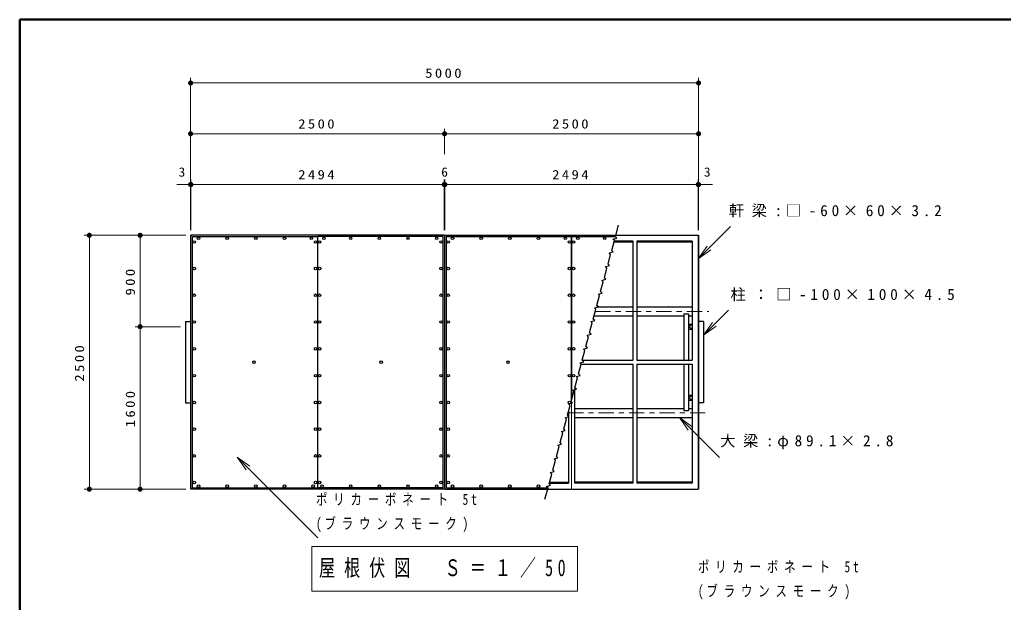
# Model space of a CAD drawing. Units: millimetres on the paper, scale 1:50. Extents: x -365 to 0, y -5 to 257.
# Drawn here: x -365 to -171.3, y 142.2 to 257 of the extents above; entities that cross this region are included whole.
import ezdxf
from ezdxf.enums import TextEntityAlignment as Align

# ---------------------------------------------------------------- set-up
doc = ezdxf.new("R2010")
doc.units = ezdxf.units.MM
doc.linetypes.add('USER2', pattern=[6, 3, -1, 1, -1])
doc.layers.add('LY_1', color=7, linetype='Continuous', lineweight=25)
doc.layers.add('LY_3', color=7, linetype='Continuous', lineweight=13)
doc.styles.add('ＭＳ ゴシック', font='')
doc.styles.get('ＭＳ ゴシック').set_extended_font_data('MS Gothic')

# ---------------------------------------------------------------- blocks, each defined once
blk = doc.blocks.new('open_arrow')
at = {"color": 0, "linetype": 'Continuous', "lineweight": -2}
blk.add_lwpolyline([(7.5, 1.25), (0, 0), (7.5, -1.25)], dxfattribs=at)
blk = doc.blocks.new('filled_dot')
at = {"color": 0, "linetype": 'Continuous', "lineweight": -2, "const_width": 1.25}
blk.add_lwpolyline([(-0.625, 0, 1), (0.625, 0, 1)], format="xyb", close=True, dxfattribs=at)

msp = doc.modelspace()

# ---------------------------------------------------------------- linework, layer by layer
at = {"layer": 'LY_1', "lineweight": 13}
for p, q in [((-331.345, 215.528), (-331.345, 245.528)), ((-331.345, 244.528), (-231.345, 244.528)), ((-231.345, 215.528), (-231.345, 245.528)), ((-331.345, 234.528), (-281.345, 234.528)), ((-281.345, 230.528), (-281.345, 235.528)), ((-281.345, 234.528), (-231.345, 234.528)), ((-331.285, 215.528), (-331.285, 225.528)), ((-281.405, 215.528), (-281.405, 225.528)), ((-281.285, 215.528), (-281.285, 225.528)), ((-231.405, 215.528), (-231.405, 225.528)), ((-334.061, 224.528), (-331.285, 224.528)), ((-331.285, 224.528), (-281.405, 224.528)), ((-281.405, 224.528), (-281.285, 224.528)), ((-281.285, 224.528), (-231.405, 224.528)), ((-231.405, 224.528), (-228.633, 224.528)), ((-231.405, 209.917), (-225.041, 216.281)), ((-332.285, 214.528), (-352.285, 214.528)), ((-351.285, 164.528), (-351.285, 214.528)), ((-341.285, 196.528), (-341.285, 214.528)), ((-330.985, 214.259), (-330.985, 164.796)), ((-306.395, 214.259), (-306.395, 164.796)), ((-306.295, 214.259), (-306.295, 164.796)), ((-281.705, 214.259), (-281.705, 164.796)), ((-280.985, 214.259), (-280.985, 164.796)), ((-256.395, 214.259), (-256.395, 181.877)), ((-256.295, 214.259), (-256.295, 182.25)), ((-230.345, 194.867), (-225.443, 199.77)), ((-333.345, 196.528), (-342.285, 196.528)), ((-341.285, 164.528), (-341.285, 196.528)), ((-235.126, 178.637), (-227.254, 170.765)), ((-322.168, 170.825), (-306.309, 154.966)), ((-332.285, 164.528), (-352.285, 164.528)), ((-307.495, 153.261), (-307.495, 144.461)), ((-255.195, 153.261), (-307.495, 153.261)), ((-255.195, 144.461), (-255.195, 153.261)), ((-307.495, 144.461), (-255.195, 144.461))]:
    msp.add_line(p, q, dxfattribs=at)
at = {"layer": 'LY_1'}
for p, q in [((-331.345, 214.528), (-331.345, 164.528)), ((-331.285, 214.528), (-331.285, 164.528)), ((-281.405, 214.528), (-331.285, 214.528)), ((-330.985, 214.259), (-306.395, 214.259)), ((-281.705, 214.259), (-306.295, 214.259)), ((-281.405, 214.528), (-281.405, 164.528)), ((-281.285, 214.528), (-281.285, 164.528)), ((-281.285, 214.528), (-231.405, 214.528)), ((-280.985, 214.259), (-256.395, 214.259)), ((-256.295, 214.259), (-247.718, 214.259)), ((-244.255, 213.342), (-244.255, 189.908)), ((-243.495, 213.342), (-243.495, 189.908)), ((-231.405, 214.528), (-231.405, 164.528)), ((-231.345, 214.528), (-231.345, 164.528)), ((-332.345, 197.528), (-332.345, 181.528)), ((-332.345, 197.528), (-331.345, 197.528)), ((-230.345, 197.528), (-231.345, 197.528)), ((-230.345, 197.528), (-230.345, 181.528)), ((-254.243, 189.908), (-244.255, 189.908)), ((-243.495, 189.908), (-232.605, 189.908)), ((-254.447, 189.148), (-244.255, 189.148)), ((-244.255, 189.148), (-244.255, 165.714)), ((-243.495, 189.148), (-243.495, 165.714)), ((-243.495, 189.148), (-232.605, 189.148)), ((-332.345, 181.528), (-331.345, 181.528)), ((-230.345, 181.528), (-231.345, 181.528)), ((-330.985, 164.796), (-306.395, 164.796)), ((-281.705, 164.796), (-306.295, 164.796)), ((-280.985, 164.796), (-260.972, 164.796)), ((-281.405, 164.528), (-331.285, 164.528)), ((-281.285, 164.528), (-231.405, 164.528))]:
    msp.add_line(p, q, dxfattribs=at)
at = {"layer": 'LY_1', "color": 1}
for p, q in [((-244.255, 213.155), (-248.014, 213.155)), ((-244.255, 213.342), (-247.964, 213.342)), ((-232.605, 213.342), (-243.495, 213.342)), ((-232.605, 213.155), (-243.495, 213.155)), ((-232.605, 213.342), (-232.605, 189.908)), ((-251.427, 200.419), (-244.255, 200.419)), ((-243.495, 200.419), (-232.605, 200.419)), ((-251.904, 198.637), (-244.255, 198.637)), ((-243.495, 198.637), (-234.245, 198.637)), ((-234.245, 199.047), (-233.345, 199.047)), ((-234.245, 199.047), (-234.245, 189.908)), ((-233.345, 199.047), (-233.345, 189.908)), ((-233.345, 198.637), (-232.605, 198.637)), ((-233.345, 197.028), (-232.605, 197.028)), ((-233.345, 196.028), (-232.605, 196.028)), ((-234.245, 189.148), (-234.245, 180.009)), ((-233.345, 189.148), (-233.345, 180.009)), ((-232.605, 189.148), (-232.605, 165.714)), ((-255.745, 184.303), (-255.745, 165.714)), ((-233.345, 183.028), (-232.605, 183.028)), ((-255.745, 180.419), (-244.255, 180.419)), ((-243.495, 180.419), (-234.245, 180.419)), ((-233.345, 182.028), (-232.605, 182.028)), ((-233.345, 180.419), (-232.605, 180.419)), ((-256.945, 179.825), (-256.945, 165.714)), ((-255.745, 178.637), (-244.255, 178.637)), ((-243.495, 178.637), (-232.605, 178.637)), ((-234.245, 180.009), (-233.345, 180.009)), ((-260.726, 165.714), (-256.945, 165.714)), ((-260.676, 165.901), (-256.945, 165.901)), ((-244.255, 165.901), (-255.745, 165.901)), ((-244.255, 165.714), (-255.745, 165.714)), ((-232.605, 165.901), (-243.495, 165.901)), ((-232.605, 165.714), (-243.495, 165.714))]:
    msp.add_line(p, q, dxfattribs=at)
at = {"layer": 'LY_1', "color": 1, "linetype": 'USER2', "lineweight": 13}
for p, q in [((-251.666, 199.528), (-229.345, 199.528)), ((-257.025, 179.528), (-229.345, 179.528))]:
    msp.add_line(p, q, dxfattribs=at)
at = {"layer": 'LY_1', "color": 1, "lineweight": 13}
msp.add_line((-256.345, 182.064), (-256.345, 164.528), dxfattribs=at)
at = {"layer": 'LY_1'}
msp.add_lwpolyline([(-261.58, 162.528), (-260.971, 164.8), (-261.254, 165.083), (-260.481, 165.29), (-260.764, 165.573), (-260.246, 167.505), (-260.529, 167.788), (-259.756, 167.995), (-260.039, 168.277), (-259.521, 170.209), (-259.804, 170.492), (-259.032, 170.699), (-259.314, 170.982), (-258.797, 172.914), (-259.08, 173.197), (-258.307, 173.404), (-258.59, 173.687), (-258.072, 175.619), (-258.355, 175.901), (-257.582, 176.108), (-257.865, 176.391), (-257.347, 178.323), (-257.63, 178.606), (-256.857, 178.813), (-257.14, 179.096), (-256.623, 181.028), (-256.906, 181.311), (-256.133, 181.518), (-256.416, 181.8), (-255.898, 183.732), (-256.181, 184.015), (-255.408, 184.222), (-255.691, 184.505), (-255.173, 186.437), (-255.456, 186.72), (-254.683, 186.927), (-254.966, 187.21), (-254.449, 189.141), (-254.731, 189.424), (-253.959, 189.631), (-254.242, 189.914), (-253.724, 191.846), (-254.007, 192.129), (-253.234, 192.336), (-253.517, 192.619), (-252.999, 194.551), (-253.282, 194.834), (-252.509, 195.041), (-252.792, 195.323), (-252.275, 197.255), (-252.557, 197.538), (-251.785, 197.745), (-252.067, 198.028), (-251.55, 199.96), (-251.833, 200.243), (-251.06, 200.45), (-251.343, 200.733), (-250.825, 202.664), (-251.108, 202.947), (-250.335, 203.154), (-250.618, 203.437), (-250.1, 205.369), (-250.383, 205.652), (-249.611, 205.859), (-249.893, 206.142), (-249.376, 208.074), (-249.659, 208.356), (-248.886, 208.564), (-249.169, 208.846), (-248.651, 210.778), (-248.934, 211.061), (-248.161, 211.268), (-248.444, 211.551), (-247.926, 213.483), (-248.209, 213.766), (-247.436, 213.973), (-247.719, 214.256), (-247.11, 216.528)], dxfattribs=at)
for centre in [(-318.865, 189.528), (-293.825, 189.528), (-268.865, 189.528)]:
    msp.add_circle(centre, 0.25, dxfattribs=at)
at = {"layer": 'LY_1', "color": 1}
for centre, start, end in [((-232.845, 196.528), 36.87223, 323.12773), ((-232.845, 182.528), 36.87217, 323.12767)]:
    msp.add_arc(centre, 0.3, start, end, dxfattribs=at)
at = {"layer": 'LY_1'}
for centre, major_axis, ratio in [((-330.635, 213.22), (0.25, 0), 0.989116), ((-329.785, 213.933), (-0.25, 0), 0.988393), ((-324.145, 213.933), (-0.25, 0), 0.988464), ((-318.505, 213.933), (-0.25, 0), 0.988464), ((-312.865, 213.933), (-0.25, 0), 0.988448), ((-307.585, 213.933), (-0.25, 0), 0.988377), ((-306.745, 213.22), (-0.25, 0), 0.989132), ((-305.945, 213.22), (0.25, 0), 0.989132), ((-305.105, 213.933), (0.25, 0), 0.988393), ((-299.825, 213.933), (0.25, 0), 0.988464), ((-294.185, 213.933), (0.25, 0), 0.988456), ((-288.545, 213.933), (0.25, 0), 0.988456), ((-282.905, 213.933), (0.25, 0), 0.988381), ((-282.055, 213.22), (-0.25, 0), 0.989124), ((-280.635, 213.22), (0.25, 0), 0.989124), ((-279.785, 213.933), (-0.25, 0), 0.988393), ((-274.145, 213.933), (-0.25, 0), 0.988456), ((-268.505, 213.933), (-0.25, 0), 0.988456), ((-262.865, 213.933), (-0.25, 0), 0.988456), ((-257.585, 213.933), (-0.25, 0), 0.988393), ((-256.745, 213.22), (-0.25, 0), 0.989124), ((-255.945, 213.22), (0.25, 0), 0.989128), ((-255.105, 213.933), (0.25, 0), 0.988389), ((-249.825, 213.933), (0.25, 0), 0.988456), ((-330.635, 207.981), (0.25, 0), 0.9934), ((-306.745, 207.981), (-0.25, 0), 0.993416), ((-305.945, 207.981), (0.25, 0), 0.993416), ((-282.055, 207.981), (-0.25, 0), 0.993408), ((-280.635, 207.981), (0.25, 0), 0.993408), ((-256.745, 207.981), (-0.25, 0), 0.993408), ((-255.945, 207.981), (0.25, 0), 0.993412), ((-330.635, 202.723), (-0.25, 0), 0.996624), ((-306.745, 202.723), (0.25, 0), 0.99664), ((-305.945, 202.723), (-0.25, 0), 0.99664), ((-282.055, 202.723), (0.25, 0), 0.996632), ((-280.635, 202.723), (-0.25, 0), 0.996632), ((-256.745, 202.723), (0.25, 0), 0.996632), ((-255.945, 202.723), (-0.25, 0), 0.996636), ((-330.635, 197.451), (0.25, 0), 0.998784), ((-306.745, 197.451), (-0.25, 0), 0.9988), ((-305.945, 197.451), (0.25, 0), 0.9988), ((-282.055, 197.451), (-0.25, 0), 0.998792), ((-280.635, 197.451), (0.25, 0), 0.998792), ((-256.745, 197.451), (-0.25, 0), 0.998792), ((-255.945, 197.451), (0.25, 0), 0.998796), ((-330.635, 192.17), (0.25, 0), 0.99988), ((-306.745, 192.17), (-0.25, 0), 0.999896), ((-305.945, 192.17), (0.25, 0), 0.999896), ((-282.055, 192.17), (-0.25, 0), 0.999888), ((-280.635, 192.17), (0.25, 0), 0.999888), ((-256.745, 192.17), (-0.25, 0), 0.999888), ((-255.945, 192.17), (0.25, 0), 0.999892), ((-330.635, 186.886), (0.25, 0), 0.99988), ((-306.745, 186.886), (-0.25, 0), 0.999896), ((-305.945, 186.886), (0.25, 0), 0.999896), ((-282.055, 186.886), (-0.25, 0), 0.999888), ((-280.635, 186.886), (0.25, 0), 0.999888), ((-256.745, 186.886), (-0.25, 0), 0.999888), ((-255.945, 186.886), (0.25, 0), 0.999892), ((-330.635, 181.605), (0.25, 0), 0.998784), ((-306.745, 181.605), (-0.25, 0), 0.9988), ((-305.945, 181.605), (0.25, 0), 0.9988), ((-282.055, 181.605), (-0.25, 0), 0.998792), ((-280.635, 181.605), (0.25, 0), 0.998792), ((-256.745, 181.605), (-0.25, 0), 0.998792), ((-330.635, 176.332), (-0.25, 0), 0.99662), ((-306.745, 176.332), (0.25, 0), 0.996636), ((-305.945, 176.332), (-0.25, 0), 0.996636), ((-282.055, 176.332), (0.25, 0), 0.996628), ((-280.635, 176.332), (-0.25, 0), 0.996628), ((-330.635, 171.074), (0.25, 0), 0.9934), ((-306.745, 171.074), (-0.25, 0), 0.993416), ((-305.945, 171.074), (0.25, 0), 0.993416), ((-282.055, 171.074), (-0.25, 0), 0.993408), ((-280.635, 171.074), (0.25, 0), 0.993408), ((-330.635, 165.836), (0.25, 0), 0.989112), ((-329.785, 165.123), (-0.25, 0), 0.988397), ((-324.145, 165.123), (-0.25, 0), 0.988472), ((-318.505, 165.123), (-0.25, 0), 0.988472), ((-312.865, 165.123), (-0.25, 0), 0.988456), ((-307.225, 165.123), (-0.25, 0), 0.988456), ((-306.745, 165.836), (-0.25, 0), 0.989128), ((-305.945, 165.836), (0.25, 0), 0.989128), ((-305.465, 165.123), (0.25, 0), 0.988472), ((-299.825, 165.123), (0.25, 0), 0.988472), ((-294.185, 165.123), (0.25, 0), 0.988464), ((-288.545, 165.123), (0.25, 0), 0.988464), ((-282.905, 165.123), (0.25, 0), 0.988389), ((-282.055, 165.836), (-0.25, 0), 0.98912), ((-280.635, 165.836), (0.25, 0), 0.98912), ((-279.785, 165.123), (-0.25, 0), 0.988397), ((-274.145, 165.123), (-0.25, 0), 0.988464), ((-268.505, 165.123), (-0.25, 0), 0.988464), ((-262.865, 165.123), (-0.25, 0), 0.988464)]:
    msp.add_ellipse(centre, major_axis=major_axis, ratio=ratio, dxfattribs=at)
at = {"layer": 'LY_3', "lineweight": 50}
for p, q in [((-365, 257), (-365, 0)), ((0, 257), (-365, 257))]:
    msp.add_line(p, q, dxfattribs=at)

# ---------------------------------------------------------------- block references
at = {"layer": 'LY_1', "lineweight": 13, "xscale": 0.4, "yscale": 0.4}
for p in [(-331.345, 244.528), (-331.345, 234.528), (-331.345, 224.528)]:
    msp.add_blockref('filled_dot', p, dxfattribs=at)
for name, p, rotation in [('filled_dot', (-231.345, 244.528), 180), ('filled_dot', (-281.345, 234.528), 180), ('filled_dot', (-231.345, 234.528), 180), ('filled_dot', (-331.285, 224.528), 180), ('filled_dot', (-281.405, 224.528), 180), ('filled_dot', (-281.285, 224.528), 180), ('filled_dot', (-231.405, 224.528), 180), ('filled_dot', (-231.345, 224.528), 180), ('filled_dot', (-351.285, 214.528), 270), ('filled_dot', (-341.285, 214.528), 270), ('open_arrow', (-231.405, 209.917), 45), ('filled_dot', (-341.285, 196.528), 90), ('open_arrow', (-230.345, 194.867), 45), ('open_arrow', (-235.126, 178.637), 315), ('open_arrow', (-322.168, 170.825), 315), ('filled_dot', (-351.285, 164.528), 90), ('filled_dot', (-341.285, 164.528), 90)]:
    msp.add_blockref(name, p, dxfattribs=dict(at, rotation=rotation))

# ---------------------------------------------------------------- texts
at = {"layer": 'LY_1', "style": 'ＭＳ ゴシック', "width": 1.05}
for s, p in [('3', (-333.061, 225.528)), ('6', (-281.345, 225.528)), ('3', (-229.633, 225.528))]:
    msp.add_text(s, height=1.833, dxfattribs=at).set_placement(p, align=Align.BOTTOM_CENTER)
at = {"layer": 'LY_1', "style": 'ＭＳ ゴシック'}
for s, insert, char_height, attachment_point in [('\\T1.33;\\W1.15;5000', (-281.345, 245.528), 1.833, 8), ('\\T1.33;\\W1.15;2500', (-306.345, 235.528), 1.833, 8), ('\\T1.33;\\W1.15;2500', (-256.345, 235.528), 1.833, 8), ('\\T1.33;\\W1.15;2494', (-306.345, 225.528), 1.833, 8), ('\\T1.33;\\W1.15;2494', (-256.345, 225.528), 1.833, 8), ('\\T1.5;軒梁:□-60×60×3.2', (-225.383, 219.281), 2.199, 4), ('\\T1.5;柱：□-100×100×4.5', (-225.064, 202.77), 2.199, 4), ('\\T1.5;大梁:φ89.1×2.8', (-227.083, 173.765), 2.199, 4), ('\\T1.51;\\W0.75;ポリカーボネート\\~5t', (-306.672, 162.466), 2.199, 4), ('\\T1.51;\\W0.75;(ブラウンスモーク)', (-306.672, 157.466), 2.199, 4), ('\\T1.57;\\W0.7;屋根伏図\u3000Ｓ＝１／50', (-281.345, 148.861), 3.299, 5), ('\\T1.51;\\W0.75;ポリカーボネート\\~5t', (-231.485, 149.181), 2.199, 4), ('\\T1.51;\\W0.75;(ブラウンスモーク)', (-231.485, 144.181), 2.199, 4)]:
    msp.add_mtext(s, dxfattribs=dict(at, insert=insert, char_height=char_height, attachment_point=attachment_point))
at = {"layer": 'LY_1', "char_height": 1.833, "attachment_point": 8, "rotation": 90, "style": 'ＭＳ ゴシック'}
for s, insert in [('\\T1.33;\\W1.15;900', (-342.285, 205.528)), ('\\T1.33;\\W1.15;2500', (-352.285, 189.528)), ('\\T1.33;\\W1.15;1600', (-342.285, 180.528))]:
    msp.add_mtext(s, dxfattribs=dict(at, insert=insert))

doc.saveas('drawing.dxf')
